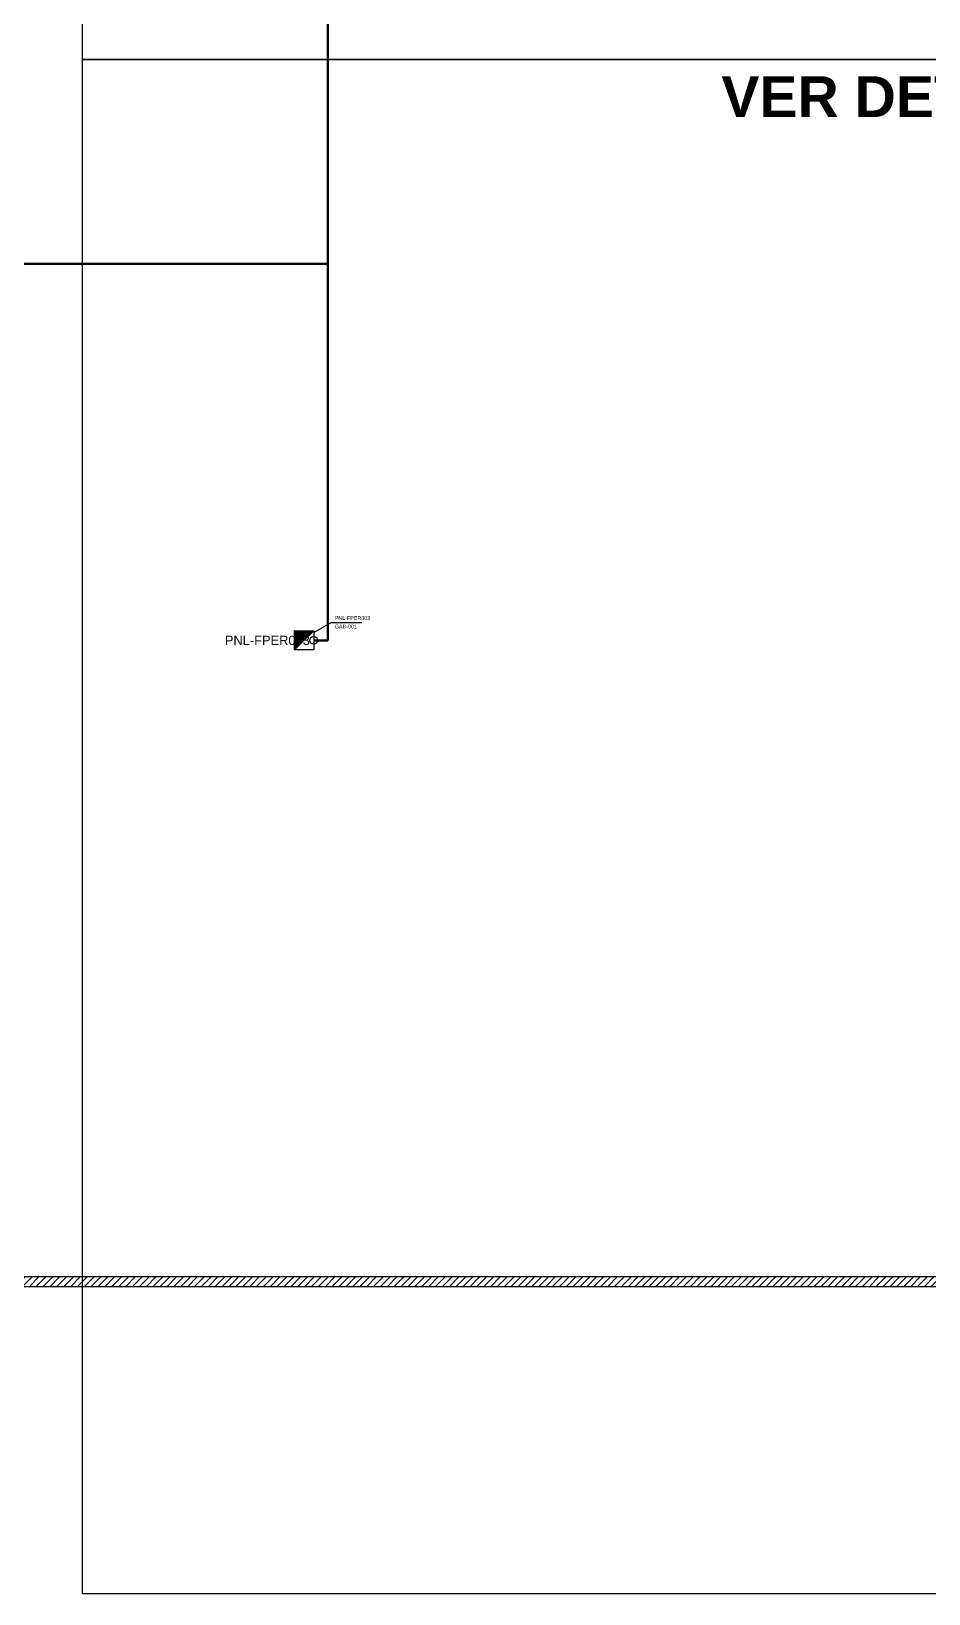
# Model space of a CAD drawing. Header units: metres. Extents: x 0 to 191, y 0 to 87.
# Drawn here: x 110 to 127.56, y 23 to 53.55 of the extents above; entities that cross this region are included whole.
import ezdxf
from ezdxf.enums import TextEntityAlignment as Align

# ---------------------------------------------------------------- set-up
doc = ezdxf.new("R2010")
doc.units = ezdxf.units.M
for name, color, linetype, lineweight, true_color in [('CANALIZACIONES', 178, 'Continuous', 25, 0x000000), ('CANALIZACIONES ... BANCO', 30, 'Continuous', 25, 0xff7f00), ('CANALIZACIONES ... DIGITALES', 1, 'Continuous', 50, 0xff0000), ('INST', 5, 'Continuous', 25, 0x0000ff), ('vistas', 178, 'Continuous', 25, 0x000000)]:
    doc.layers.add(name, color=color, linetype=linetype, lineweight=lineweight, true_color=true_color)
doc.styles.add('textstyle122', font='')
doc.styles.add('textstyle123', font='')
doc.styles.add('textstyle139', font='')
doc.styles.add('textstyle252', font='')
doc.styles.add('textstyle253', font='')
doc.styles.add('textstyle457', font='')
doc.styles.add('textstyle550', font='')
doc.styles.get('textstyle122').set_extended_font_data('Liberation Sans')
doc.styles.get('textstyle123').set_extended_font_data('Liberation Sans')
doc.styles.get('textstyle139').set_extended_font_data('Liberation Sans')
doc.styles.get('textstyle252').set_extended_font_data('Liberation Sans')
doc.styles.get('textstyle253').set_extended_font_data('Liberation Sans')
doc.styles.get('textstyle457').set_extended_font_data('Liberation Sans', bold=True)
doc.styles.get('textstyle550').set_extended_font_data('Liberation Sans')

# ---------------------------------------------------------------- blocks, each defined once
blk = doc.blocks.new('disp')
at = {"layer": 'INST', "transparency": 33554687}
blk.add_hatch(color=256, dxfattribs=at).paths.add_polyline_path([(-0.188, -0.188), (0.188, 0.188), (-0.188, 0.188)], flags=0)
at = {"layer": 'INST'}
for p, q in [((0.188, 0.152), (0.53, 0.35)), ((0.53, 0.35), (1.13, 0.35)), ((-0.188, 0.188), (0.188, 0.188)), ((-0.188, -0.188), (-0.188, 0.188)), ((-0.188, -0.188), (0.188, 0.188)), ((0.188, 0.188), (0.188, -0.188)), ((0.188, -0.188), (-0.188, -0.188))]:
    blk.add_line(p, q, dxfattribs=at)
for tag, p, style in [('Tag_inst', (0.6, 0.4), 'textstyle122'), ('Inst_EL', (0.601, 0.232), 'textstyle123')]:
    blk.add_attdef(tag, p, '', height=0.075, dxfattribs=dict(at, style=style))
blk = doc.blocks.new('NODO2')
at = {"layer": 'CANALIZACIONES'}
blk.add_circle((0, 0), 0.05, dxfattribs=at)
at = {"layer": 'CANALIZACIONES', "style": 'textstyle139'}
blk.add_attdef('dest', text='', height=0.12, dxfattribs=at).set_placement((-0.05, 0), align=Align.MIDDLE_RIGHT)

msp = doc.modelspace()

# ---------------------------------------------------------------- hatches: boundary and pattern name
at = {"layer": 'CANALIZACIONES ... BANCO', "transparency": 33554687}
h = msp.add_hatch(dxfattribs=at)
h.set_pattern_fill('ANSI31', color=256, scale=0.03, style=0, pattern_type=0)
h.paths.add_polyline_path([(86.7, 29.2), (147.8, 29.2), (147.8, 45.8), (158.86, 45.8), (158.86, 45.6), (148, 45.6), (148, 29), (86.7, 29)], flags=0)

# ---------------------------------------------------------------- linework, layer by layer
at = {"layer": 'CANALIZACIONES ... BANCO'}
for p, q in [((86.7, 29.2), (147.8, 29.2)), ((148, 29), (86.7, 29))]:
    msp.add_line(p, q, dxfattribs=at)
at = {"layer": 'CANALIZACIONES ... DIGITALES'}
for p, q in [((115.8, 81.602), (115.8, 41.641)), ((107, 49), (115.8, 49)), ((115.8, 41.641), (115.526, 41.641, 3.67))]:
    msp.add_line(p, q, dxfattribs=at)
at = {"layer": 'vistas', "color": 16, "ltscale": 0.0001, "true_color": 0x800000}
for points in [[(111, 83), (151, 83), (151, 53), (111, 53), (111, 83)], [(111, 53), (151, 53), (151, 23), (111, 23), (111, 53)]]:
    msp.add_lwpolyline(points, dxfattribs=at)

# ---------------------------------------------------------------- block references
at = {"layer": 'CANALIZACIONES'}
ref = msp.add_blockref('NODO2', (115.526, 41.641, 3.67), dxfattribs=dict(at, xscale=1.5, yscale=1.5))
ref.add_attrib('dest', 'PNL-FPER003', dxfattribs={"height": 0.18, "style": 'textstyle550'}).set_placement((115.451, 41.641, 3.67), align=Align.MIDDLE_RIGHT)
at = {"layer": 'INST'}
ref = msp.add_blockref('disp', (115.339, 41.642, 3.67), dxfattribs=dict(at, rotation=359.8934955871075))
ref.add_attrib('Tag_inst', 'PNL-FPER003', (115.939, 42.041, 3.67), dxfattribs={"height": 0.075, "rotation": 359.8935, "style": 'textstyle252'})
ref.add_attrib('Inst_EL', 'GAB-001', (115.94, 41.873, 3.67), dxfattribs={"height": 0.075, "rotation": 359.8935, "style": 'textstyle253'})

# ---------------------------------------------------------------- texts
at = {"layer": 'vistas', "color": 16, "true_color": 0x800000, "style": 'textstyle457'}
msp.add_text('VER DETALLE EN HOJA 07', height=0.8, dxfattribs=at).set_placement((130.797, 52.671), align=Align.TOP_CENTER)

doc.saveas('drawing.dxf')
